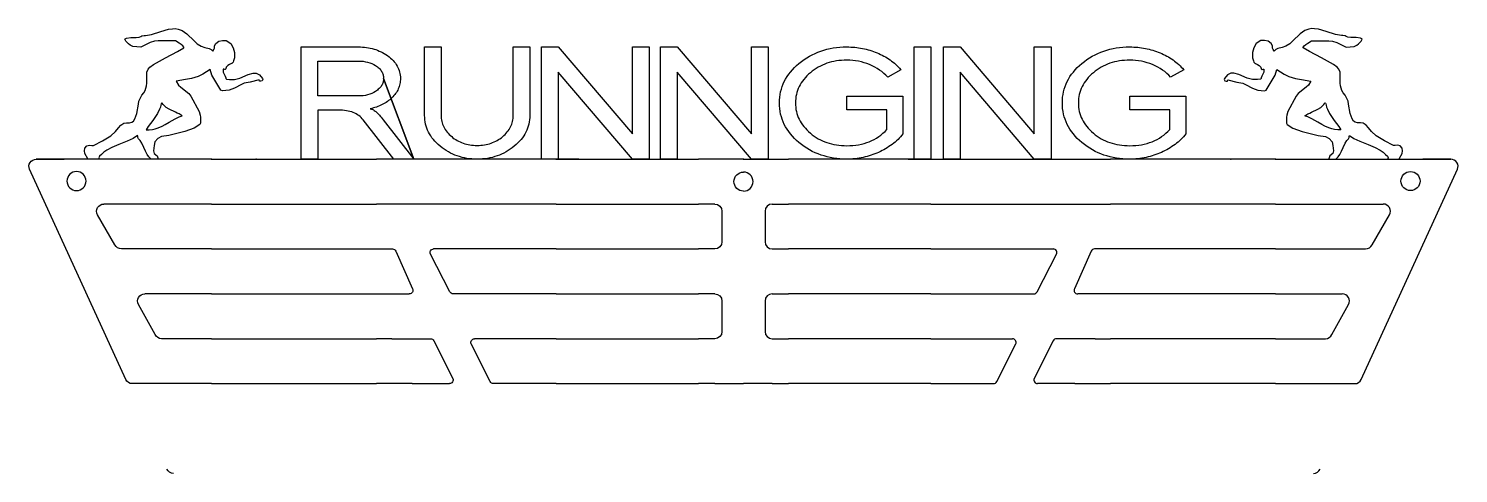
# Model space of a CAD drawing. Header units: metres. Extents: x -318 to 318, y -140 to 58.
import ezdxf

# ---------------------------------------------------------------- set-up
doc = ezdxf.new("R2010")
doc.units = ezdxf.units.M

# ---------------------------------------------------------------- blocks, each defined once
blk = doc.blocks.new('3_1')
for p, q in [((-12.8, 100), (-20, 100)), ((-12.8, 100), (0, 100)), ((-12.8, 80), (-20, 80)), ((-9.6, 63.2), (-9.6, 76.8)), ((-12.8, 60), (-20, 60)), ((-12.8, 40), (-20, 40)), ((-9.6, 23.2), (-9.6, 36.8)), ((-12.8, 20), (-20, 20)), ((0, 0), (-20, 0))]:
    blk.add_line(p, q)
for centre, radius, start, end in [((-12.8, 76.8), 3.2, 0, 90), ((-12.8, 63.2), 3.2, -90, 0), ((-12.8, 36.8), 3.2, 0, 90), ((-12.8, 23.2), 3.2, -90, 0), ((0, 10), 4.25, 90, 270)]:
    blk.add_arc(centre, radius, start, end)
blk.add_point((0, 0))
blk.add_point((0, 0))
blk.add_point((0, 0))
blk.add_point((0, 0))
blk.add_point((0, 0))
blk = doc.blocks.new('3_2')
for p, q in [((-74.11, 100), (-90, 100)), ((-74.11, 100), (-57.42, 100)), ((-64.44, 80.88), (-55.97, 97.72)), ((-39.34, 99.08), (-47.74, 82.32)), ((-10, 100), (-37.89, 100)), ((-10, 100), (0, 100)), ((-83.06, 80), (-90, 80)), ((-83.06, 80), (-65.87, 80)), ((-10, 80), (-46.31, 80)), ((-10, 80), (0, 80)), ((-90, 60), (-75.33, 60)), ((-81.34, 40.92), (-73.88, 57.72)), ((-57.25, 59.08), (-65.92, 42.34)), ((-10, 60), (-55.8, 60)), ((-10, 60), (0, 60)), ((-90, 40), (-82.79, 40)), ((-10, 40), (-64.5, 40)), ((-10, 40), (0, 40)), ((-10, 20), (-90, 20)), ((-10, 20), (0, 20)), ((-10, 0), (-90, 0)), ((0, 0), (-90, 0)), ((-10, 0), (0, 0)), ((-10, 0), (0, 0))]:
    blk.add_line(p, q)
for centre, start, end in [((-57.42, 98.4), -25, 90), ((-37.89, 98.4), 90, 155), ((-65.87, 81.6), 270, 333.30808), ((-46.31, 81.6), 153.37356, 270), ((-75.33, 58.4), -25, 90), ((-55.8, 58.4), 90, 155), ((-82.79, 41.6), 270, 335), ((-64.5, 41.6), 152.61363, 270)]:
    blk.add_arc(centre, 1.6, start, end)
for p in [(-10, 0), (0, 0)]:
    blk.add_point(p)
blk = doc.blocks.new('3_3')
for p, q in [((-58.08, 98.13), (-100.93, 4.53)), ((-31.33, 100), (-55.18, 100)), ((-20, 100), (-31.33, 100)), ((-20, 100), (0, 100)), ((-45.05, 78.15), (-52.46, 64.75)), ((-20, 80), (-42.15, 80)), ((-20, 80), (0, 80)), ((-20, 60), (-49.66, 60)), ((-20, 60), (0, 60)), ((-20, 40), (-60.06, 40)), ((-20, 40), (0, 40)), ((-62.96, 38.15), (-70.66, 24.8)), ((-20, 20), (-67.89, 20)), ((-20, 20), (0, 20)), ((-20, 0), (-98.02, 0)), ((-20, 0), (0, 0)), ((-98.02, 0), (-85.52, 0))]:
    blk.add_line(p, q)
blk.add_circle((-80.06, 9.76), 4.25)
for centre, start, end in [((-36.87, 136.79), 90.00961, 155.40243), ((-55.18, 96.8), 90, 155.40243), ((-42.15, 76.8), 90, 155), ((-49.66, 63.2), 151.05236, 270), ((-60.06, 36.8), 90, 155), ((-67.89, 23.2), 150.01787, 270), ((-98.02, 3.2), 155.40243, 270)]:
    blk.add_arc(centre, 3.2, start, end)
for p in [(-20, 0), (0, 0), (0, 0)]:
    blk.add_point(p)
blk = doc.blocks.new('Laufen')
blk.add_lwpolyline([(0.92, -57.94), (2.77, -58.08), (3.87, -58.17), (5.19, -57.89), (6.98, -57.26), (9.11, -55.87), (12.32, -52.78), (13.75, -51.4), (15.46, -50.27), (17.05, -49.72), (19.1, -49.3), (19.89, -48.78), (20.62, -48.06), (21.09, -48.78), (21.34, -49.49), (21.34, -50.48), (22, -51.48), (23.38, -52.49), (25.02, -52.91), (26.6, -52.91), (28.71, -51.53), (29.78, -49.53), (30.36, -47.55), (30.36, -46.23), (30.36, -45.53, 0.084368), (30.2, -44.63), (29.89, -43.73), (29.67, -43.22, 0.171499), (29.12, -42.62), (29.04, -42.58), (28.13, -42.1), (27.34, -41.69), (26.61, -40.95), (26.53, -40.75), (26.44, -40.55), (26.39, -40.27), (26.35, -40.09), (26.23, -39.97), (25.95, -39.97), (25.54, -40.03), (25.34, -40.06), (25.24, -39.97), (25.21, -39.71), (25.21, -39.39), (25.33, -38.8), (25.59, -38.12), (26.12, -37.04), (26.43, -36.25), (26.48, -35.89), (26.8, -35.66), (28.13, -35.52), (30.27, -35.52), (32.73, -36.13), (36.39, -37.71), (38.68, -38.27), (40.02, -38.27), (41.39, -37.55), (42.75, -35.94), (42.87, -35.63), (42.81, -35.22), (42.62, -34.89), (42.07, -34.68), (41.51, -34.79), (41.29, -35.36), (37.3, -34.33), (34.69, -33.89), (33.43, -33.24), (30.26, -31.6), (27.89, -30.74), (24.9, -30.37), (24.17, -30.74), (20.29, -37.39), (19.47, -39.95), (16.22, -37.9), (14.07, -36.88), (11.23, -35.98), (8.42, -35.51), (4.34, -34.81), (5.35, -32.96), (6.39, -32.12), (9.97, -29.25), (10.92, -28.13), (14.51, -21.26), (15.06, -19.58), (15.21, -18.73), (15.21, -16.03), (14.92, -15.44), (12.38, -13.88), (8.14, -12.26), (1.11, -10.59), (-2.16, -10.04), (-3.9, -9.19), (-5.23, -7.66), (-5.42, -6.04), (-5.71, -3.64), (-5.42, -2.56), (-4.2, -1.43), (-3.73, -0.2), (-3.65, 0), (-6.78, 0), (-7, -0.2), (-7.9, -1.03), (-8.64, -2.02), (-9.39, -3.54), (-10.01, -5.13), (-10.96, -7.08), (-11.68, -8.29), (-12.4, -9.08), (-12.67, -9.63), (-12.8, -10.12), (-12.9, -10.51), (-14.81, -9.14), (-17.42, -8.02), (-21.18, -6.59), (-24.33, -5.23), (-26.56, -4.06), (-27.87, -3.15), (-28.99, -2.13), (-29.79, -1.29), (-30.09, -0.6), (-30.02, -0.2), (-30.02, 0), (-34.9, 0), (-35.01, -0.2), (-36.27, -2.46), (-36.53, -3.76), (-36.4, -4.97), (-35.44, -5.98), (-34.29, -6.3), (-33.19, -6.14), (-32.49, -6.04), (-28.48, -8.09), (-24.69, -10.42), (-22.72, -12.35), (-21.36, -13.95), (-20.37, -15.13), (-18.94, -16.01), (-17.82, -16.23), (-16.48, -16.23), (-15.38, -16.45), (-14.61, -16.97), (-14.01, -17.94), (-13.21, -20.33), (-12.5, -24.56), (-12.29, -25.81), (-10.89, -28.47), (-10.1, -29.6, -0.154209), (-8.76, -33.85), (-8.76, -38.79), (-8.1, -40.04), (-7.41, -41.03), (-5.8, -42.17), (-0.41, -45.2), (4.92, -47.94), (7.68, -49.64), (7.68, -49.96), (7.28, -50.48), (6.58, -51.03), (5.69, -51.72), (4.01, -52.74), (-3.62, -52.74), (-5.35, -52.55), (-7.2, -51.97), (-11.39, -49.87), (-14.98, -50.22), (-16.08, -50.71), (-16.94, -51.44), (-18.06, -52.57), (-18.47, -53.4), (-18.36, -53.65), (-17.74, -53.91), (-15.9, -54.13), (-14.87, -54.13), (-13.42, -54.13), (-12.08, -54.29), (-11.42, -54.7), (-10.97, -54.98), (-9.94, -55.1), (-9.38, -55.05), (-6.63, -55.49), (-2.52, -56.83)], format="xyb", close=True)
blk.add_lwpolyline([(-8.11, -14.56), (-9.05, -13.09), (-7.65, -13.09), (-6.21, -13.2), (-5.01, -13.44), (-3.67, -13.89), (-1.92, -14.66), (-0.52, -15.44), (1.25, -16.54), (3.93, -18.03), (5.66, -18.82), (6.97, -19.27), (5.66, -20.12), (4.85, -20.5), (4.07, -20.86), (1.15, -22.23), (-0.07, -23.01), (-0.88, -23.72), (-1.42, -24.36), (-1.95, -24.99), (-2.11, -25.05), (-2.21, -24.93), (-2.33, -24.66), (-2.49, -24.06), (-2.63, -23.21), (-3.11, -22.23), (-4.02, -20.36), (-6.04, -17.22)], close=True)
blk = doc.blocks.new('R')
blk.add_lwpolyline([(50.21, 0), (41.29, 0), (27.64, 17.5), (27.21, 18.03), (26.75, 18.52), (26.25, 18.98), (25.71, 19.41), (25.14, 19.8), (24.54, 20.16), (23.89, 20.48), (23.21, 20.77), (22.5, 21.02), (21.75, 21.24), (20.96, 21.43), (20.14, 21.58), (19.29, 21.7), (18.39, 21.79), (17.46, 21.84), (16.5, 21.86), (7.5, 21.86), (7.5, 0), (0, 0), (0, 50), (25.5, 50), (26.42, 49.98), (27.33, 49.94), (28.22, 49.86), (29.09, 49.76), (29.95, 49.62), (30.8, 49.46), (31.63, 49.26), (32.45, 49.04), (33.25, 48.78), (34.03, 48.49), (34.8, 48.18), (35.56, 47.83), (36.3, 47.45), (37.02, 47.05), (37.73, 46.61), (38.43, 46.14), (39.13, 45.61), (39.78, 45.06), (40.39, 44.5), (40.96, 43.92), (41.48, 43.33), (41.95, 42.73), (42.38, 42.11), (42.77, 41.48), (43.11, 40.84), (43.4, 40.18), (43.65, 39.5), (43.85, 38.82), (44.01, 38.12), (44.12, 37.4), (44.19, 36.67), (44.21, 35.93), (44.2, 35.32), (44.16, 34.72), (44.08, 34.13), (43.98, 33.54), (43.84, 32.97), (43.68, 32.41), (43.49, 31.86), (43.27, 31.32), (43.02, 30.79), (42.74, 30.27), (42.42, 29.76), (42.08, 29.26), (41.72, 28.77), (41.32, 28.29), (40.89, 27.82), (40.43, 27.36), (39.94, 26.91), (39.43, 26.48), (38.91, 26.07), (38.38, 25.68), (37.82, 25.31), (37.25, 24.96), (36.67, 24.62), (36.07, 24.3), (35.46, 24), (34.83, 23.72), (34.18, 23.46), (33.52, 23.22), (32.84, 22.99), (32.15, 22.79), (31.44, 22.6), (30.71, 22.43), (31, 22.4), (31.29, 22.34), (31.59, 22.23), (31.91, 22.09), (32.24, 21.92), (32.58, 21.7), (32.93, 21.45), (33.29, 21.16), (33.66, 20.83), (34.04, 20.47), (34.43, 20.07), (34.84, 19.63), (35.26, 19.15), (35.68, 18.64), (36.12, 18.09), (36.57, 17.5), (50.21, 0)])
at = {"layer": 'InnerContours'}
blk.add_lwpolyline([(50.21, 0), (36.71, 35.93), (36.7, 35.5), (36.66, 35.09), (36.59, 34.68), (36.49, 34.29), (36.37, 33.9), (36.21, 33.52), (36.03, 33.15), (35.82, 32.79), (35.58, 32.43), (35.32, 32.09), (35.03, 31.75), (34.71, 31.43), (34.36, 31.11), (33.98, 30.8), (33.58, 30.5), (33.14, 30.21), (32.3, 29.73), (31.43, 29.31), (30.53, 28.95), (29.59, 28.66), (28.62, 28.43), (27.61, 28.27), (26.57, 28.18), (25.5, 28.14), (7.5, 28.14), (7.5, 43.71), (25.5, 43.71), (26.57, 43.68), (27.61, 43.59), (28.62, 43.43), (29.59, 43.21), (30.53, 42.93), (31.43, 42.59), (32.3, 42.18), (33.14, 41.71), (33.58, 41.42), (33.98, 41.12), (34.36, 40.81), (34.71, 40.5), (35.03, 40.17), (35.32, 39.83), (35.58, 39.48), (35.82, 39.12), (36.03, 38.76), (36.21, 38.38), (36.37, 38), (36.49, 37.6), (36.59, 37.2), (36.66, 36.78), (36.7, 36.36), (36.71, 35.93), (50.21, 0)], dxfattribs=at)
blk = doc.blocks.new('U')
blk.add_lwpolyline([(46.8, 19.5), (46.77, 18.5), (46.69, 17.52), (46.55, 16.56), (46.37, 15.61), (46.12, 14.69), (45.83, 13.78), (45.48, 12.9), (45.07, 12.03), (44.62, 11.18), (44.1, 10.35), (43.54, 9.54), (42.92, 8.75), (42.25, 7.98), (41.52, 7.23), (40.74, 6.49), (39.9, 5.78), (39.01, 5.08), (38.11, 4.43), (37.18, 3.82), (36.23, 3.25), (35.27, 2.73), (34.28, 2.26), (33.28, 1.83), (32.26, 1.44), (31.22, 1.11), (30.16, 0.81), (29.08, 0.56), (27.98, 0.36), (26.86, 0.2), (25.73, 0.09), (24.57, 0.02), (23.4, 0), (22.22, 0.02), (21.07, 0.09), (19.93, 0.2), (18.82, 0.36), (17.72, 0.56), (16.64, 0.81), (15.58, 1.11), (14.54, 1.44), (13.51, 1.83), (12.51, 2.26), (11.53, 2.73), (10.56, 3.25), (9.62, 3.82), (8.69, 4.43), (7.78, 5.08), (6.89, 5.78), (6.06, 6.5), (5.28, 7.24), (4.55, 8), (3.88, 8.78), (3.26, 9.57), (2.69, 10.39), (2.18, 11.22), (1.72, 12.06), (1.32, 12.93), (0.97, 13.82), (0.67, 14.72), (0.43, 15.64), (0.24, 16.58), (0.11, 17.53), (0.03, 18.51), (0, 19.5), (0, 50), (7.31, 50), (7.31, 19.5), (7.33, 18.81), (7.39, 18.13), (7.48, 17.47), (7.61, 16.82), (7.77, 16.18), (7.98, 15.56), (8.22, 14.94), (8.5, 14.35), (8.81, 13.76), (9.16, 13.19), (9.55, 12.63), (9.98, 12.08), (10.44, 11.55), (10.94, 11.03), (11.47, 10.52), (12.05, 10.03), (12.62, 9.56), (13.21, 9.11), (13.83, 8.7), (14.45, 8.32), (15.1, 7.97), (15.77, 7.65), (16.45, 7.36), (17.15, 7.1), (17.87, 6.87), (18.6, 6.68), (19.36, 6.51), (20.13, 6.37), (20.92, 6.27), (21.73, 6.19), (22.55, 6.14), (23.4, 6.13), (24.23, 6.14), (25.04, 6.19), (25.83, 6.27), (26.61, 6.37), (27.38, 6.51), (28.13, 6.68), (28.86, 6.87), (29.58, 7.1), (30.28, 7.36), (30.97, 7.65), (31.64, 7.97), (32.29, 8.32), (32.93, 8.7), (33.55, 9.11), (34.16, 9.56), (34.75, 10.03), (35.32, 10.53), (35.86, 11.04), (36.36, 11.57), (36.82, 12.11), (37.25, 12.66), (37.63, 13.22), (37.99, 13.79), (38.3, 14.38), (38.58, 14.98), (38.82, 15.59), (39.02, 16.21), (39.19, 16.84), (39.32, 17.49), (39.41, 18.15), (39.47, 18.82), (39.48, 19.5), (39.48, 50), (46.8, 50), (46.8, 19.5)])
blk = doc.blocks.new('N')
blk.add_lwpolyline([(48, 0), (40.5, 0), (7.5, 38.71), (7.5, 0), (0, 0), (0, 50), (7.5, 50), (40.5, 11.21), (40.5, 50), (48, 50), (48, 0)])
blk = doc.blocks.new('G')
blk.add_lwpolyline([(55.03, 11.29), (54.51, 10.64), (53.97, 10), (53.4, 9.38), (52.81, 8.78), (52.19, 8.2), (51.55, 7.64), (50.89, 7.09), (50.2, 6.56), (49.5, 6.06), (48.78, 5.57), (48.05, 5.09), (47.3, 4.64), (46.53, 4.21), (45.75, 3.8), (44.96, 3.4), (44.15, 3.03), (43.33, 2.67), (42.5, 2.34), (41.65, 2.03), (40.8, 1.73), (39.94, 1.46), (39.06, 1.22), (38.17, 0.99), (37.28, 0.78), (36.38, 0.6), (35.47, 0.44), (34.57, 0.31), (33.66, 0.2), (32.75, 0.11), (31.83, 0.05), (30.92, 0.01), (30, 0), (28.47, 0.03), (26.97, 0.11), (25.5, 0.26), (24.05, 0.46), (22.63, 0.72), (21.23, 1.03), (19.86, 1.41), (18.52, 1.84), (17.2, 2.32), (15.91, 2.87), (14.65, 3.47), (13.41, 4.13), (12.19, 4.85), (11, 5.63), (9.84, 6.46), (8.71, 7.35), (7.65, 8.29), (6.67, 9.26), (5.75, 10.25), (4.9, 11.26), (4.12, 12.29), (3.4, 13.34), (2.76, 14.42), (2.18, 15.51), (1.67, 16.63), (1.22, 17.76), (0.85, 18.92), (0.54, 20.1), (0.31, 21.3), (0.14, 22.53), (0.03, 23.77), (0, 25.03), (0.03, 26.31), (0.14, 27.57), (0.31, 28.8), (0.54, 30.01), (0.85, 31.2), (1.22, 32.36), (1.67, 33.5), (2.18, 34.61), (2.76, 35.7), (3.4, 36.76), (4.12, 37.8), (4.9, 38.82), (5.75, 39.82), (6.67, 40.79), (7.65, 41.73), (8.71, 42.65), (9.83, 43.54), (10.97, 44.38), (12.15, 45.15), (13.35, 45.87), (14.59, 46.53), (15.85, 47.13), (17.14, 47.68), (18.45, 48.16), (19.8, 48.59), (21.17, 48.97), (22.57, 49.28), (24, 49.54), (25.46, 49.74), (26.94, 49.89), (28.46, 49.97), (30, 50), (30.9, 49.99), (31.79, 49.96), (32.67, 49.91), (33.55, 49.84), (34.42, 49.74), (35.28, 49.63), (36.13, 49.5), (36.98, 49.35), (37.82, 49.17), (38.65, 48.98), (39.48, 48.76), (40.3, 48.53), (41.11, 48.27), (41.92, 47.99), (42.71, 47.7), (43.5, 47.38), (44.28, 47.04), (45.05, 46.69), (45.79, 46.32), (46.52, 45.93), (47.24, 45.52), (47.94, 45.1), (48.63, 44.65), (49.29, 44.19), (49.95, 43.71), (50.59, 43.22), (51.21, 42.7), (51.81, 42.17), (52.4, 41.62), (52.98, 41.05), (53.54, 40.47), (54.08, 39.86), (48.23, 36.46), (47.39, 37.35), (46.5, 38.19), (45.57, 38.98), (44.58, 39.71), (43.55, 40.39), (42.47, 41.02), (41.35, 41.59), (40.17, 42.11), (38.96, 42.57), (37.74, 42.97), (36.49, 43.31), (35.23, 43.59), (33.95, 43.8), (32.65, 43.96), (31.33, 44.05), (30, 44.08), (28.81, 44.06), (27.65, 43.99), (26.51, 43.89), (25.39, 43.73), (24.3, 43.54), (23.23, 43.3), (22.18, 43.01), (21.16, 42.69), (20.16, 42.32), (19.18, 41.9), (18.23, 41.45), (17.3, 40.94), (16.39, 40.4), (15.51, 39.81), (14.65, 39.18), (13.81, 38.5), (13, 37.79), (12.25, 37.06), (11.54, 36.31), (10.89, 35.54), (10.29, 34.76), (9.75, 33.96), (9.25, 33.15), (8.81, 32.31), (8.42, 31.46), (8.08, 30.6), (7.79, 29.71), (7.56, 28.81), (7.38, 27.89), (7.25, 26.96), (7.17, 26), (7.14, 25.03), (7.17, 24.06), (7.25, 23.11), (7.38, 22.18), (7.56, 21.26), (7.79, 20.36), (8.08, 19.47), (8.42, 18.61), (8.81, 17.76), (9.25, 16.92), (9.75, 16.11), (10.29, 15.31), (10.89, 14.52), (11.54, 13.76), (12.25, 13.01), (13, 12.28), (13.81, 11.56), (14.65, 10.89), (15.51, 10.26), (16.39, 9.67), (17.3, 9.12), (18.23, 8.62), (19.18, 8.17), (20.16, 7.75), (21.16, 7.38), (22.18, 7.05), (23.23, 6.77), (24.3, 6.53), (25.39, 6.34), (26.51, 6.18), (27.65, 6.07), (28.81, 6.01), (30, 5.99), (31.37, 6.01), (32.71, 6.1), (34.01, 6.24), (35.28, 6.44), (36.51, 6.69), (37.71, 7), (38.88, 7.37), (40.02, 7.79), (41.12, 8.27), (42.19, 8.8), (43.22, 9.39), (44.22, 10.04), (45.19, 10.75), (46.12, 11.51), (47.02, 12.32), (47.89, 13.2), (47.89, 22.04), (30, 22.04), (30, 28.03), (55.03, 28.03), (55.03, 11.29)])
blk = doc.blocks.new('I')
blk.add_lwpolyline([(7.5, 0), (0, 0), (0, 50), (7.5, 50), (7.5, 0)])

msp = doc.modelspace()

# ---------------------------------------------------------------- linework, layer by layer
for p, q in [((-217, 0), (-163.5, 0)), ((-73.5, 0), (-20, 0)), ((73.5, 0), (20, 0)), ((217, 0), (163.5, 0)), ((-217, -20), (-163.5, -20)), ((-73.5, -20), (-20, -20)), ((73.5, -20), (20, -20)), ((217, -20), (163.5, -20)), ((-217, -40), (-163.5, -40)), ((-73.5, -40), (-20, -40)), ((73.5, -40), (20, -40)), ((217, -40), (163.5, -40)), ((-217, -60), (-163.5, -60)), ((-73.5, -60), (-20, -60)), ((73.5, -60), (20, -60)), ((217, -60), (163.5, -60)), ((-217, -80), (-163.5, -80)), ((-73.5, -80), (-20, -80)), ((73.5, -80), (20, -80)), ((217, -80), (163.5, -80)), ((-217, -100), (-163.5, -100)), ((-73.5, -100), (-20, -100)), ((73.5, -100), (20, -100)), ((217, -100), (163.5, -100))]:
    msp.add_line(p, q)

# ---------------------------------------------------------------- block references
at = {"yscale": -1}
for name, p in [('Laufen', (-257, 0)), ('3_3', (-217, 0)), ('3_2', (-73.5, 0)), ('3_1', (0, 0))]:
    msp.add_blockref(name, p, dxfattribs=at)
at = {"rotation": 180}
for name, p in [('Laufen', (257, 0)), ('3_1', (0, 0)), ('3_2', (73.5, 0)), ('3_3', (217, 0))]:
    msp.add_blockref(name, p, dxfattribs=at)
for name, p in [('R', (-197, 0)), ('U', (-142, 0)), ('N', (-90, 0)), ('N', (-37, 0)), ('G', (16, 0)), ('I', (76, 0)), ('N', (89, 0)), ('G', (142, 0))]:
    msp.add_blockref(name, p)

doc.saveas('drawing.dxf')
